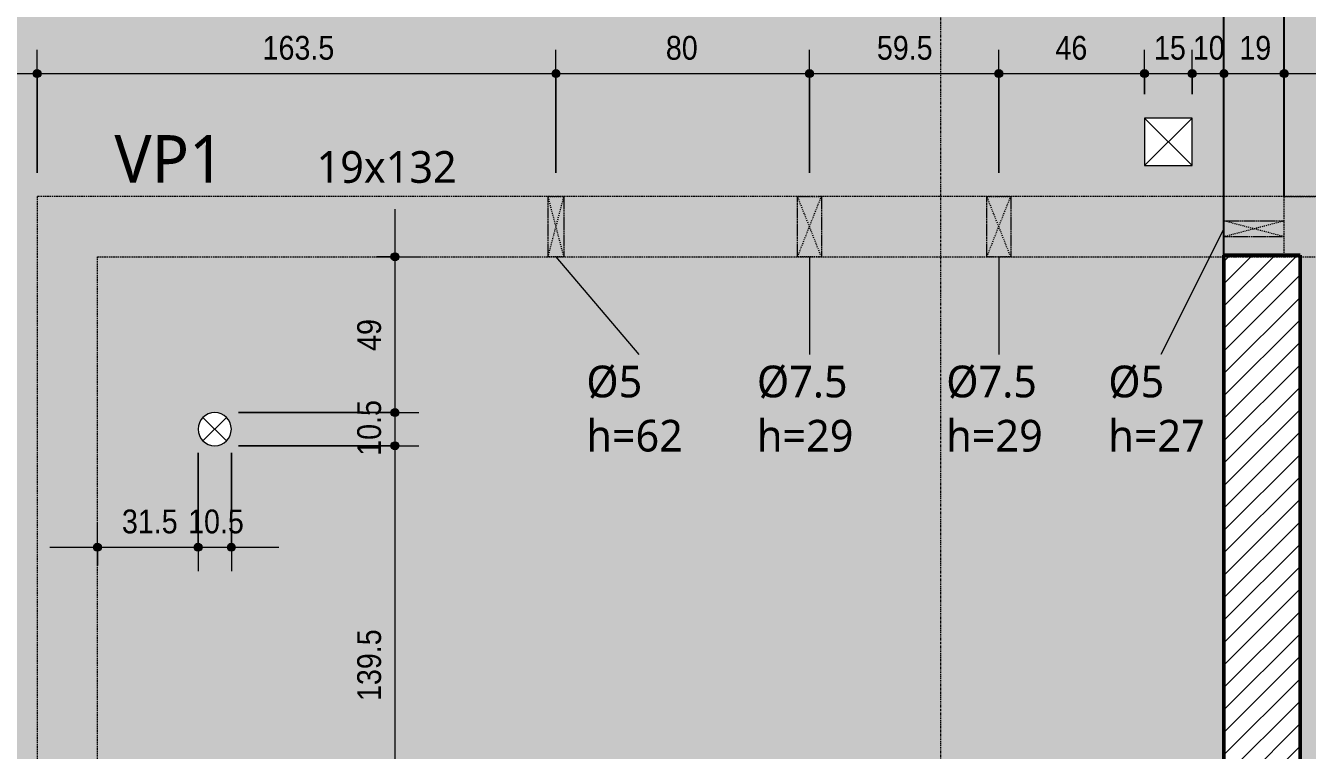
# Model space of a CAD drawing. Header units: centimetres. Extents: x -1475 to 26323, y -1238 to 84208.
# Drawn here: x 7682.7 to 8086.6, y -957.3 to -728.9 of the extents above; entities that cross this region are included whole.
import ezdxf

# ---------------------------------------------------------------- set-up
doc = ezdxf.new("R2010")
doc.units = ezdxf.units.CM
for name, pattern in [('Centro de 6 mm', [1.32, 0.6, -0.24, 0.24, -0.24]), ('Hidden', [0.714375, 0.47625, -0.238125]), ('Traço', [0.635, 0.3175, -0.3175])]:
    doc.linetypes.add(name, pattern=pattern)
for name, color, linetype, lineweight in [('A-ANNO-DIMS', 7, 'Continuous', 9), ('A-ANNO-DIMS-50', 7, 'Continuous', 9), ('A-DETL', 7, 'Hidden', 18), ('A-FLOR', 7, 'Continuous', 9), ('A-GENM', 7, 'Continuous', 18), ('A-GENM-HDLN', 7, 'Traço', 18), ('A-GENM-IDEN', 7, 'Continuous', 9), ('G-ANNO-SYMB', 7, 'Continuous', 9), ('S-BEAM', 7, 'Continuous', 9), ('S-BEAM-IDEN', 7, 'Continuous', 9), ('S-COLS', 7, 'Continuous', 9)]:
    doc.layers.add(name, color=color, linetype=linetype, lineweight=lineweight)
doc.styles.add('Fira Sans', font='', dxfattribs={"width": 0.9, "height": 7.5})
doc.styles.add('Gadugi', font='gadugi.ttf', dxfattribs={"height": 10})
doc.styles.add('Gadugi_1', font='gadugi.ttf', dxfattribs={"height": 15})
doc.styles.get('Fira Sans').set_extended_font_data('Fira Sans')
doc.dimstyles.new('PED_R80_1_5mm_ACIMA_As_ESQ__R00', dxfattribs={"dimscale": 30.48, "dimtxt": 10.229846, "dimasz": 0.328084, "dimexe": 0.246063, "dimexo": 0.246063, "dimgap": 0.049213, "dimtad": 1, "dimdec": 1, "dimrnd": 0.5, "dimdsep": 46, "dimtxsty": 'Fira Sans', "dimblk1": 'DOTSMALL', "dimblk2": 'DOTSMALL', "dimsah": 1, "dimcen": 0.09, "dimdle": 0.492126, "dimazin": 0, "dimtfac": 1, "dimtdec": 4, "dimtix": 1, "dimtmove": 0, "dimatfit": 3, "dimfxl": 1, "dimtvp": 1, "dimtolj": 1, "dimtzin": 0, "dimarcsym": 2})
doc.dimstyles.new('PED_R80_1_5mm_ACIMA_As_ESQ__R00_4', dxfattribs={"dimscale": 30.48, "dimtxt": 10.229846, "dimasz": 0.328084, "dimexe": 0.246063, "dimexo": 0.246063, "dimgap": 0.049213, "dimtad": 1, "dimdec": 1, "dimrnd": 0.5, "dimdsep": 46, "dimtxsty": 'Fira Sans', "dimblk1": 'DOTSMALL', "dimblk2": 'DOTSMALL', "dimsah": 1, "dimcen": 0.09, "dimdle": 0.492126, "dimazin": 0, "dimtfac": 1, "dimtdec": 4, "dimtix": 1, "dimtmove": 0, "dimatfit": 3, "dimfxl": 1, "dimtvp": 1, "dimtolj": 1, "dimtzin": 0, "dimarcsym": 2})

# ---------------------------------------------------------------- blocks, each defined once
blk = doc.blocks.new('PED_FURO_CIRCULAR_R04_2020 _INSTÂNCIA_ - FURO CIRC-4080662-PL300 - FORMA DO DUPLEX SUPERIOR')
at = {"layer": 'A-GENM-HDLN'}
for p, q in [((2.5, -9.5), (-2.5, 9.5)), ((-2.5, -9.5), (2.5, 9.5)), ((-2.5, -9.5), (-2.5, 9.5)), ((-2.5, 9.5), (2.5, 9.5)), ((2.5, 9.5), (2.5, -9.5)), ((2.5, -9.5), (-2.5, -9.5))]:
    blk.add_line(p, q, dxfattribs=at)
blk = doc.blocks.new('PED_FURO_CIRCULAR_R04_2020 _INSTÂNCIA_ - FURO CIRC-4080710-PL300 - FORMA DO DUPLEX SUPERIOR')
at = {"layer": 'A-GENM-HDLN'}
for p, q in [((3.75, -9.5), (-3.75, 9.5)), ((-3.75, -9.5), (3.75, 9.5)), ((-3.75, -9.5), (-3.75, 9.5)), ((-3.75, 9.5), (3.75, 9.5)), ((3.75, 9.5), (3.75, -9.5)), ((3.75, -9.5), (-3.75, -9.5))]:
    blk.add_line(p, q, dxfattribs=at)
blk = doc.blocks.new('PED_FURO_CIRCULAR_R04_2020 _INSTÂNCIA_ - FURO CIRC-3775236-PL300 - FORMA DO DUPLEX SUPERIOR')
at = {"layer": 'A-GENM-HDLN'}
for p, q in [((2.5, -9.5), (-2.5, 9.5)), ((-2.5, -9.5), (2.5, 9.5)), ((-2.5, -9.5), (-2.5, 9.5)), ((2.5, 9.5), (2.5, -9.5))]:
    blk.add_line(p, q, dxfattribs=at)
blk = doc.blocks.new('DIMBLOCK48-PL300 - FORMA DO DUPLEX SUPERIOR')
at = {"layer": 'A-ANNO-DIMS-50', "true_color": 0x000032}
h = blk.add_hatch(color=178, dxfattribs=at)
edge = h.paths.add_edge_path(flags=0)
edge.add_arc((7543.02, -782.75), 1.25, 0, 360)
h = blk.add_hatch(color=178, dxfattribs=at)
edge = h.paths.add_edge_path(flags=0)
edge.add_arc((7543.02, -952.25), 1.25, 0, 360)
at = {"layer": 'A-ANNO-DIMS-50', "color": 178, "true_color": 0x000032}
for p, q in [((7678.78, -782.75), (7535.52, -782.75)), ((7543.02, -952.25), (7543.02, -782.75)), ((7543.02, -782.75), (7678.78, -782.75)), ((7416.78, -952.25), (7550.52, -952.25)), ((7543.02, -952.25), (7416.78, -952.25))]:
    blk.add_line(p, q, dxfattribs=at)
for centre in [(7543.02, -782.75), (7543.02, -952.25)]:
    blk.add_circle(centre, 1.25, dxfattribs=at)
at = {"layer": 'A-ANNO-DIMS-50', "color": 0, "insert": (7531.14, -878.32), "char_height": 7.5, "width": 25.9681, "attachment_point": 1, "rotation": 90, "line_spacing_factor": 1.049215, "style": 'Fira Sans'}
blk.add_mtext('169.5', dxfattribs=at)
blk = doc.blocks.new('_DotSmall')
at = {"color": 0, "linetype": 'ByBlock', "const_width": 0.5}
blk.add_lwpolyline([(-0.0625, 0, 1), (0.0625, 0, 1)], format="xyb", close=True, dxfattribs=at)
blk = doc.blocks.new('DIMBLOCK49-PL300 - FORMA DO DUPLEX SUPERIOR')
at = {"layer": 'A-ANNO-DIMS-50', "true_color": 0x000032}
h = blk.add_hatch(color=178, dxfattribs=at)
edge = h.paths.add_edge_path(flags=0)
edge.add_arc((7543.02, -725.75), 1.25, 0, 360)
h = blk.add_hatch(color=178, dxfattribs=at)
edge = h.paths.add_edge_path(flags=0)
edge.add_arc((7543.02, -782.75), 1.25, 0, 360)
at = {"layer": 'A-ANNO-DIMS-50', "color": 178, "true_color": 0x000032}
for p, q in [((7548.75, -725.75), (7535.52, -725.75)), ((7543.02, -782.75), (7543.02, -725.75)), ((7543.02, -725.75), (7548.75, -725.75)), ((7678.78, -782.75), (7535.52, -782.75)), ((7543.02, -782.75), (7678.78, -782.75))]:
    blk.add_line(p, q, dxfattribs=at)
for centre in [(7543.02, -725.75), (7543.02, -782.75)]:
    blk.add_circle(centre, 1.25, dxfattribs=at)
at = {"layer": 'A-ANNO-DIMS-50', "color": 0, "insert": (7531.14, -758.84), "char_height": 7.5, "width": 11.0168, "attachment_point": 1, "rotation": 90, "line_spacing_factor": 1.049215, "style": 'Fira Sans'}
blk.add_mtext('57', dxfattribs=at)
blk = doc.blocks.new('DIMBLOCK270-PL300 - FORMA DO DUPLEX SUPERIOR')
at = {"layer": 'A-ANNO-DIMS-50', "true_color": 0x000032}
h = blk.add_hatch(color=178, dxfattribs=at)
edge = h.paths.add_edge_path(flags=0)
edge.add_arc((7686.28, -744), 1.25, 0, 360)
h = blk.add_hatch(color=178, dxfattribs=at)
edge = h.paths.add_edge_path(flags=0)
edge.add_arc((7849.79, -744), 1.25, 0, 360)
at = {"layer": 'A-ANNO-DIMS-50', "color": 178, "true_color": 0x000032}
for p, q in [((7686.28, -775.25), (7686.28, -736.5)), ((7849.79, -775.25), (7849.79, -736.5)), ((7671.28, -744), (7849.79, -744)), ((7686.28, -744), (7686.28, -775.25)), ((7849.79, -744), (7849.79, -775.25))]:
    blk.add_line(p, q, dxfattribs=at)
for centre in [(7686.28, -744), (7849.79, -744)]:
    blk.add_circle(centre, 1.25, dxfattribs=at)
at = {"layer": 'A-ANNO-DIMS-50', "color": 0, "insert": (7757.34, -732.12), "char_height": 7.5, "width": 25.6533, "attachment_point": 1, "line_spacing_factor": 1.049215, "style": 'Fira Sans'}
blk.add_mtext('163.5', dxfattribs=at)
blk = doc.blocks.new('DIMBLOCK271-PL300 - FORMA DO DUPLEX SUPERIOR')
at = {"layer": 'A-ANNO-DIMS-50', "true_color": 0x000032}
h = blk.add_hatch(color=178, dxfattribs=at)
edge = h.paths.add_edge_path(flags=0)
edge.add_arc((7849.79, -744), 1.25, 0, 360)
h = blk.add_hatch(color=178, dxfattribs=at)
edge = h.paths.add_edge_path(flags=0)
edge.add_arc((7929.66, -744), 1.25, 0, 360)
at = {"layer": 'A-ANNO-DIMS-50', "color": 178, "true_color": 0x000032}
for p, q in [((7849.79, -775.25), (7849.79, -736.5)), ((7929.66, -775.25), (7929.66, -736.5)), ((7849.79, -744), (7929.66, -744)), ((7849.79, -744), (7849.79, -775.25)), ((7929.66, -744), (7929.66, -775.25))]:
    blk.add_line(p, q, dxfattribs=at)
for centre in [(7849.79, -744), (7929.66, -744)]:
    blk.add_circle(centre, 1.25, dxfattribs=at)
at = {"layer": 'A-ANNO-DIMS-50', "color": 0, "insert": (7884.41, -732.12), "char_height": 7.5, "width": 12.748, "attachment_point": 1, "line_spacing_factor": 1.049215, "style": 'Fira Sans'}
blk.add_mtext('80', dxfattribs=at)
blk = doc.blocks.new('DIMBLOCK272-PL300 - FORMA DO DUPLEX SUPERIOR')
at = {"layer": 'A-ANNO-DIMS-50', "true_color": 0x000032}
h = blk.add_hatch(color=178, dxfattribs=at)
edge = h.paths.add_edge_path(flags=0)
edge.add_arc((7929.66, -744), 1.25, 0, 360)
h = blk.add_hatch(color=178, dxfattribs=at)
edge = h.paths.add_edge_path(flags=0)
edge.add_arc((7989.32, -744), 1.25, 0, 360)
at = {"layer": 'A-ANNO-DIMS-50', "color": 178, "true_color": 0x000032}
for p, q in [((7929.66, -775.25), (7929.66, -736.5)), ((7989.32, -775.25), (7989.32, -736.5)), ((7929.66, -744), (7989.32, -744)), ((7929.66, -744), (7929.66, -775.25)), ((7989.32, -744), (7989.32, -775.25))]:
    blk.add_line(p, q, dxfattribs=at)
for centre in [(7929.66, -744), (7989.32, -744)]:
    blk.add_circle(centre, 1.25, dxfattribs=at)
at = {"layer": 'A-ANNO-DIMS-50', "color": 0, "insert": (7950.9, -732.12), "char_height": 7.5, "width": 20.6171, "attachment_point": 1, "line_spacing_factor": 1.049215, "style": 'Fira Sans'}
blk.add_mtext('59.5', dxfattribs=at)
blk = doc.blocks.new('DIMBLOCK273-PL300 - FORMA DO DUPLEX SUPERIOR')
at = {"layer": 'A-ANNO-DIMS-50', "true_color": 0x000032}
h = blk.add_hatch(color=178, dxfattribs=at)
edge = h.paths.add_edge_path(flags=0)
edge.add_arc((7989.32, -744), 1.25, 0, 360)
h = blk.add_hatch(color=178, dxfattribs=at)
edge = h.paths.add_edge_path(flags=0)
edge.add_arc((8035.24, -744), 1.25, 0, 360)
at = {"layer": 'A-ANNO-DIMS-50', "color": 178, "true_color": 0x000032}
for p, q in [((7989.32, -775.25), (7989.32, -736.5)), ((8035.24, -750.5), (8035.24, -736.5)), ((7989.32, -744), (8035.24, -744)), ((7989.32, -744), (7989.32, -775.25)), ((8035.24, -744), (8035.24, -750.5))]:
    blk.add_line(p, q, dxfattribs=at)
for centre in [(7989.32, -744), (8035.24, -744)]:
    blk.add_circle(centre, 1.25, dxfattribs=at)
at = {"layer": 'A-ANNO-DIMS-50', "color": 0, "insert": (8007.17, -732.12), "char_height": 7.5, "width": 12.2758, "attachment_point": 1, "line_spacing_factor": 1.049215, "style": 'Fira Sans'}
blk.add_mtext('46', dxfattribs=at)
blk = doc.blocks.new('DIMBLOCK274-PL300 - FORMA DO DUPLEX SUPERIOR')
at = {"layer": 'A-ANNO-DIMS-50', "true_color": 0x000032}
h = blk.add_hatch(color=178, dxfattribs=at)
edge = h.paths.add_edge_path(flags=0)
edge.add_arc((8035.24, -744), 1.25, 0, 360)
h = blk.add_hatch(color=178, dxfattribs=at)
edge = h.paths.add_edge_path(flags=0)
edge.add_arc((8050.24, -744), 1.25, 0, 360)
at = {"layer": 'A-ANNO-DIMS-50', "color": 178, "true_color": 0x000032}
for p, q in [((8035.24, -750.5), (8035.24, -736.5)), ((8050.24, -750.5), (8050.24, -736.5)), ((8035.24, -744), (8050.24, -744)), ((8035.24, -744), (8035.24, -750.5)), ((8050.24, -744), (8050.24, -750.5))]:
    blk.add_line(p, q, dxfattribs=at)
for centre in [(8035.24, -744), (8050.24, -744)]:
    blk.add_circle(centre, 1.25, dxfattribs=at)
at = {"layer": 'A-ANNO-DIMS-50', "color": 0, "insert": (8038.22, -732.12), "char_height": 7.5, "width": 10.8594, "attachment_point": 1, "line_spacing_factor": 1.049215, "style": 'Fira Sans'}
blk.add_mtext('15', dxfattribs=at)
blk = doc.blocks.new('DIMBLOCK275-PL300 - FORMA DO DUPLEX SUPERIOR')
at = {"layer": 'A-ANNO-DIMS-50', "true_color": 0x000032}
h = blk.add_hatch(color=178, dxfattribs=at)
edge = h.paths.add_edge_path(flags=0)
edge.add_arc((8050.24, -744), 1.25, 0, 360)
h = blk.add_hatch(color=178, dxfattribs=at)
edge = h.paths.add_edge_path(flags=0)
edge.add_arc((8060.28, -744), 1.25, 0, 360)
at = {"layer": 'A-ANNO-DIMS-50', "color": 178, "true_color": 0x000032}
for p, q in [((8050.24, -750.5), (8050.24, -736.5)), ((8060.28, -749.73), (8060.28, -736.5)), ((8050.24, -744), (8060.28, -744)), ((8050.24, -744), (8050.24, -750.5)), ((8060.28, -744), (8060.28, -749.73))]:
    blk.add_line(p, q, dxfattribs=at)
for centre in [(8050.24, -744), (8060.28, -744)]:
    blk.add_circle(centre, 1.25, dxfattribs=at)
at = {"layer": 'A-ANNO-DIMS-50', "color": 0, "insert": (8050.47, -732.12), "char_height": 7.5, "width": 11.4889, "attachment_point": 1, "line_spacing_factor": 1.049215, "style": 'Fira Sans'}
blk.add_mtext('10', dxfattribs=at)
blk = doc.blocks.new('DIMBLOCK276-PL300 - FORMA DO DUPLEX SUPERIOR')
at = {"layer": 'A-ANNO-DIMS-50', "true_color": 0x000032}
h = blk.add_hatch(color=178, dxfattribs=at)
edge = h.paths.add_edge_path(flags=0)
edge.add_arc((8060.28, -744), 1.25, 0, 360)
h = blk.add_hatch(color=178, dxfattribs=at)
edge = h.paths.add_edge_path(flags=0)
edge.add_arc((8079.28, -744), 1.25, 0, 360)
at = {"layer": 'A-ANNO-DIMS-50', "color": 178, "true_color": 0x000032}
for p, q in [((8060.28, -749.73), (8060.28, -736.5)), ((8079.28, -749.73), (8079.28, -736.5)), ((8060.28, -744), (8079.28, -744)), ((8060.28, -744), (8060.28, -749.73)), ((8079.28, -744), (8079.28, -749.73))]:
    blk.add_line(p, q, dxfattribs=at)
for centre in [(8060.28, -744), (8079.28, -744)]:
    blk.add_circle(centre, 1.25, dxfattribs=at)
at = {"layer": 'A-ANNO-DIMS-50', "color": 0, "insert": (8065.12, -732.12), "char_height": 7.5, "width": 11.1741, "attachment_point": 1, "line_spacing_factor": 1.049215, "style": 'Fira Sans'}
blk.add_mtext('19', dxfattribs=at)
blk = doc.blocks.new('DIMBLOCK277-PL300 - FORMA DO DUPLEX SUPERIOR')
at = {"layer": 'A-ANNO-DIMS-50', "true_color": 0x000032}
h = blk.add_hatch(color=178, dxfattribs=at)
edge = h.paths.add_edge_path(flags=0)
edge.add_arc((8079.28, -744), 1.25, 0, 360)
h = blk.add_hatch(color=178, dxfattribs=at)
edge = h.paths.add_edge_path(flags=0)
edge.add_arc((8124.79, -744), 1.25, 0, 360)
at = {"layer": 'A-ANNO-DIMS-50', "color": 178, "true_color": 0x000032}
for p, q in [((8079.28, -749.73), (8079.28, -736.5)), ((8124.79, -775.25), (8124.79, -736.5)), ((8079.28, -744), (8124.79, -744)), ((8079.28, -744), (8079.28, -749.73)), ((8124.79, -744), (8124.79, -775.25))]:
    blk.add_line(p, q, dxfattribs=at)
for centre in [(8079.28, -744), (8124.79, -744)]:
    blk.add_circle(centre, 1.25, dxfattribs=at)
at = {"layer": 'A-ANNO-DIMS-50', "color": 0, "insert": (8093.44, -732.12), "char_height": 7.5, "width": 20.6171, "attachment_point": 1, "line_spacing_factor": 1.049215, "style": 'Fira Sans'}
blk.add_mtext('45.5', dxfattribs=at)
blk = doc.blocks.new('DIMBLOCK328-PL300 - FORMA DO DUPLEX SUPERIOR')
at = {"layer": 'A-ANNO-DIMS-50', "true_color": 0x000032}
h = blk.add_hatch(color=178, dxfattribs=at)
edge = h.paths.add_edge_path(flags=0)
edge.add_arc((7799.04, -801.75), 1.25, 0, 360)
h = blk.add_hatch(color=178, dxfattribs=at)
edge = h.paths.add_edge_path(flags=0)
edge.add_arc((7799.04, -850.85), 1.25, 0, 360)
at = {"layer": 'A-ANNO-DIMS-50', "color": 178, "true_color": 0x000032}
for p, q in [((7799.04, -786.75), (7799.04, -850.85)), ((7793.31, -801.75), (7806.54, -801.75)), ((7799.04, -801.75), (7793.31, -801.75)), ((7749.75, -850.85), (7806.54, -850.85)), ((7799.04, -850.85), (7749.75, -850.85))]:
    blk.add_line(p, q, dxfattribs=at)
for centre in [(7799.04, -801.75), (7799.04, -850.85)]:
    blk.add_circle(centre, 1.25, dxfattribs=at)
at = {"layer": 'A-ANNO-DIMS-50', "color": 0, "insert": (7787.15, -831.41), "char_height": 7.5, "width": 12.2758, "attachment_point": 1, "rotation": 90, "line_spacing_factor": 1.049215, "style": 'Fira Sans'}
blk.add_mtext('49', dxfattribs=at)
blk = doc.blocks.new('DIMBLOCK329-PL300 - FORMA DO DUPLEX SUPERIOR')
at = {"layer": 'A-ANNO-DIMS-50', "true_color": 0x000032}
h = blk.add_hatch(color=178, dxfattribs=at)
edge = h.paths.add_edge_path(flags=0)
edge.add_arc((7799.04, -850.85), 1.25, 0, 360)
h = blk.add_hatch(color=178, dxfattribs=at)
edge = h.paths.add_edge_path(flags=0)
edge.add_arc((7799.04, -861.32), 1.25, 0, 360)
at = {"layer": 'A-ANNO-DIMS-50', "color": 178, "true_color": 0x000032}
for p, q in [((7749.75, -850.85), (7806.54, -850.85)), ((7799.04, -850.85), (7749.75, -850.85)), ((7799.04, -850.85), (7799.04, -861.32)), ((7749.75, -861.32), (7806.54, -861.32)), ((7799.04, -861.32), (7749.75, -861.32))]:
    blk.add_line(p, q, dxfattribs=at)
for centre in [(7799.04, -850.85), (7799.04, -861.32)]:
    blk.add_circle(centre, 1.25, dxfattribs=at)
at = {"layer": 'A-ANNO-DIMS-50', "color": 0, "insert": (7787.15, -864.48), "char_height": 7.5, "width": 20.1449, "attachment_point": 1, "rotation": 90, "line_spacing_factor": 1.049215, "style": 'Fira Sans'}
blk.add_mtext('10.5', dxfattribs=at)
blk = doc.blocks.new('DIMBLOCK330-PL300 - FORMA DO DUPLEX SUPERIOR')
at = {"layer": 'A-ANNO-DIMS-50', "true_color": 0x000032}
h = blk.add_hatch(color=178, dxfattribs=at)
edge = h.paths.add_edge_path(flags=0)
edge.add_arc((7799.04, -861.32), 1.25, 0, 360)
h = blk.add_hatch(color=178, dxfattribs=at)
edge = h.paths.add_edge_path(flags=0)
edge.add_arc((7799.04, -1000.85), 1.25, 0, 360)
at = {"layer": 'A-ANNO-DIMS-50', "color": 178, "true_color": 0x000032}
for p, q in [((7749.75, -861.32), (7806.54, -861.32)), ((7799.04, -861.32), (7749.75, -861.32)), ((7799.04, -861.32), (7799.04, -1000.85)), ((7749.81, -1000.85), (7806.54, -1000.85)), ((7799.04, -1000.85), (7749.81, -1000.85))]:
    blk.add_line(p, q, dxfattribs=at)
for centre in [(7799.04, -861.32), (7799.04, -1000.85)]:
    blk.add_circle(centre, 1.25, dxfattribs=at)
at = {"layer": 'A-ANNO-DIMS-50', "color": 0, "insert": (7787.15, -941.77), "char_height": 7.5, "width": 25.6533, "attachment_point": 1, "rotation": 90, "line_spacing_factor": 1.049215, "style": 'Fira Sans'}
blk.add_mtext('139.5', dxfattribs=at)
blk = doc.blocks.new('DIMBLOCK333-PL300 - FORMA DO DUPLEX SUPERIOR')
at = {"layer": 'A-ANNO-DIMS-50', "true_color": 0x000032}
h = blk.add_hatch(color=178, dxfattribs=at)
edge = h.paths.add_edge_path(flags=0)
edge.add_arc((7705.28, -893.32), 1.25, 0, 360)
h = blk.add_hatch(color=178, dxfattribs=at)
edge = h.paths.add_edge_path(flags=0)
edge.add_arc((7737.01, -893.32), 1.25, 0, 360)
at = {"layer": 'A-ANNO-DIMS-50', "color": 178, "true_color": 0x000032}
for p, q in [((7737.01, -863.58), (7737.01, -900.82)), ((7737.01, -893.32), (7737.01, -863.58)), ((7705.28, -899.05), (7705.28, -885.82)), ((7690.28, -893.32), (7737.01, -893.32)), ((7705.28, -893.32), (7705.28, -899.05))]:
    blk.add_line(p, q, dxfattribs=at)
for centre in [(7705.28, -893.32), (7737.01, -893.32)]:
    blk.add_circle(centre, 1.25, dxfattribs=at)
at = {"layer": 'A-ANNO-DIMS-50', "color": 0, "insert": (7713.01, -881.43), "char_height": 7.5, "width": 19.5154, "attachment_point": 1, "line_spacing_factor": 1.049215, "style": 'Fira Sans'}
blk.add_mtext('31.5', dxfattribs=at)
blk = doc.blocks.new('DIMBLOCK334-PL300 - FORMA DO DUPLEX SUPERIOR')
at = {"layer": 'A-ANNO-DIMS-50', "true_color": 0x000032}
h = blk.add_hatch(color=178, dxfattribs=at)
edge = h.paths.add_edge_path(flags=0)
edge.add_arc((7737.01, -893.32), 1.25, 0, 360)
h = blk.add_hatch(color=178, dxfattribs=at)
edge = h.paths.add_edge_path(flags=0)
edge.add_arc((7747.49, -893.32), 1.25, 0, 360)
at = {"layer": 'A-ANNO-DIMS-50', "color": 178, "true_color": 0x000032}
for p, q in [((7737.01, -863.58), (7737.01, -900.82)), ((7737.01, -893.32), (7737.01, -863.58)), ((7747.49, -863.58), (7747.49, -900.82)), ((7747.49, -893.32), (7747.49, -863.58)), ((7737.01, -893.32), (7762.49, -893.32))]:
    blk.add_line(p, q, dxfattribs=at)
for centre in [(7737.01, -893.32), (7747.49, -893.32)]:
    blk.add_circle(centre, 1.25, dxfattribs=at)
at = {"layer": 'A-ANNO-DIMS-50', "color": 0, "insert": (7733.86, -881.43), "char_height": 7.5, "width": 20.1449, "attachment_point": 1, "line_spacing_factor": 1.049215, "style": 'Fira Sans'}
blk.add_mtext('10.5', dxfattribs=at)

msp = doc.modelspace()

# ---------------------------------------------------------------- hatches: boundary and pattern name
at = {"layer": 'A-DETL', "linetype": 'Continuous', "true_color": 0xffcc66}
for points in [[(7892.98, -801.75), (8060.28, -801.75), (8060.28, -782.75), (7686.28, -782.75), (7686.28, -801.75), (7801.99, -801.75)], [(8438.95, -801.75), (8511.28, -801.75), (8511.28, -801.25), (8516.28, -801.25), (8516.28, -782.75), (8079.28, -782.75), (8079.28, -801.25), (8084.28, -801.25), (8084.28, -801.75), (8347.96, -801.75)], [(7705.28, -1060.75), (7705.28, -801.75), (7686.28, -801.75), (7686.28, -1060.75)]]:
    msp.add_hatch(color=31, dxfattribs=at).paths.add_polyline_path(points, flags=0)
at = {"layer": 'A-FLOR', "lineweight": 18, "true_color": 0xd9d9d9}
h = msp.add_hatch(color=254, dxfattribs=at)
h.paths.add_polyline_path([(8079.28, -782.75), (8288.28, -782.75), (8288.28, -389.75), (7277.28, -389.75), (7277.28, -685.75), (8079.28, -685.75), (8079.28, -748.02)], flags=0)
h.paths.add_polyline_path([(8269.77, -680.35), (8269.77, -670.42), (8279.69, -670.42), (8279.69, -680.35)], flags=0)
h = msp.add_hatch(color=254, dxfattribs=at)
h.paths.add_polyline_path([(8060.28, -1060.75), (8060.28, -801.75), (7705.28, -801.75), (7705.28, -1060.75), (7983.98, -1060.75)], flags=0)
h.paths.add_polyline_path([(7381.56, -1060.75), (7384.28, -1060.75), (7384.28, -998.81), (7381.56, -993.73), (7379.86, -988.1), (7379.28, -982.25), (7379.86, -976.4), (7381.56, -970.77), (7384.34, -965.58), (7388.07, -961.04), (7392.61, -957.31), (7397.8, -954.53), (7403.43, -952.83), (7409.28, -952.25), (7415.13, -952.83), (7420.76, -954.53), (7425.95, -957.31), (7430.49, -961.04), (7434.22, -965.58), (7437, -970.77), (7438.7, -976.4), (7439.28, -982.25), (7438.7, -988.1), (7437, -993.73), (7434.28, -998.92), (7434.28, -1060.75), (7686.28, -1060.75), (7686.28, -782.75), (8060.28, -782.75), (8060.28, -725.75), (7258.28, -725.75), (7258.28, -704.75), (7177.28, -704.75), (7177.28, -1060.75), (7379.86, -1060.75)], flags=0)
h.paths.add_polyline_path([(7742.31, -1011.32), (7740.95, -1011.14), (7739.69, -1010.62), (7738.6, -1009.79), (7737.77, -1008.7), (7737.25, -1007.44), (7737.07, -1006.08), (7737.25, -1004.73), (7737.77, -1003.47), (7738.6, -1002.38), (7739.69, -1001.55), (7740.95, -1001.03), (7742.31, -1000.85), (7743.66, -1001.03), (7744.93, -1001.55), (7746.01, -1002.38), (7746.84, -1003.47), (7747.37, -1004.73), (7747.55, -1006.08), (7747.37, -1007.44), (7746.78, -1008.78), (7746.01, -1009.79), (7744.93, -1010.62), (7743.66, -1011.14)], flags=0)
h.paths.add_polyline_path([(7742.25, -861.32), (7740.9, -861.14), (7739.63, -860.62), (7738.55, -859.79), (7737.71, -858.7), (7737.19, -857.44), (7737.01, -856.08), (7737.19, -854.73), (7737.71, -853.47), (7738.55, -852.38), (7739.63, -851.55), (7740.9, -851.03), (7742.25, -850.85), (7743.61, -851.03), (7744.87, -851.55), (7745.95, -852.38), (7746.79, -853.47), (7747.31, -854.73), (7747.49, -856.08), (7747.31, -857.44), (7746.79, -858.7), (7745.95, -859.79), (7744.87, -860.62), (7743.61, -861.14)], flags=0)
h.paths.add_polyline_path([(8035.24, -773), (8035.24, -758), (8050.24, -758), (8050.24, -773)], flags=0)
msp.add_hatch(color=254, dxfattribs=at).paths.add_polyline_path([(8084.28, -1060.75), (8269.28, -1060.75), (8269.28, -801.75), (8084.28, -801.75), (8084.28, -1008.78)], flags=0)
at = {"layer": 'S-BEAM', "true_color": 0xd9d9d9}
msp.add_hatch(color=254, dxfattribs=at).paths.add_polyline_path([(8079.28, -801.25), (8079.28, -685.75), (8060.28, -685.75), (8060.28, -801.25), (8074.97, -801.25)], flags=0)
at = {"layer": 'S-COLS', "lineweight": 18, "true_color": 0x808080}
h = msp.add_hatch(dxfattribs=at)
h.set_pattern_fill('FP_1', color=8, style=0, pattern_type=2)
h.set_pattern_definition([(45, (8297.7794, 0), (-3.535534, 3.535534), [])])
h.paths.add_polyline_path([(8084.28, -1079.75), (8084.28, -801.25), (8060.28, -801.25), (8060.28, -1079.75)], flags=0)

# ---------------------------------------------------------------- linework, layer by layer
at = {"lineweight": 18}
for p, q in [((8035.24, -773), (8050.24, -758)), ((8035.24, -758), (8050.24, -773)), ((7738.55, -859.79), (7745.95, -852.38)), ((7745.95, -859.79), (7738.55, -852.38))]:
    msp.add_line(p, q, dxfattribs=at)
at = {"layer": 'A-DETL'}
for p, q in [((8079.28, -782.75), (7686.28, -782.75)), ((7686.28, -782.75), (7686.28, -801.75)), ((7847.29, -801.75), (7847.29, -782.75)), ((7852.29, -782.75), (7852.29, -801.75)), ((7925.91, -801.75), (7925.91, -782.75)), ((7933.41, -782.75), (7933.41, -801.75)), ((7985.57, -801.75), (7985.57, -782.75)), ((7993.07, -782.75), (7993.07, -801.75)), ((8060.28, -782.75), (8060.28, -801.75)), ((8079.28, -782.75), (8060.28, -782.75)), ((8079.28, -801.25), (8079.28, -782.75)), ((8079.28, -782.75), (8516.28, -782.75)), ((8238.78, -782.75), (8079.28, -782.75)), ((8060.28, -790.43), (8079.28, -790.43)), ((8079.28, -795.43), (8060.28, -795.43)), ((7686.28, -801.75), (7686.28, -1060.75)), ((7705.28, -801.75), (8079.28, -801.75)), ((7705.28, -1060.75), (7705.28, -801.75)), ((8060.28, -801.75), (8079.28, -801.75)), ((8084.28, -801.25), (8079.28, -801.25)), ((8079.28, -801.75), (8238.78, -801.75)), ((8079.28, -801.75), (8084.28, -801.75)), ((8084.28, -801.75), (8084.28, -801.25)), ((8084.28, -801.75), (8511.28, -801.75))]:
    msp.add_line(p, q, dxfattribs=at)
at = {"layer": 'A-FLOR', "lineweight": 18}
for p, q in [((8050.24, -758), (8035.24, -758)), ((8035.24, -758), (8035.24, -773)), ((8050.24, -773), (8050.24, -758)), ((8035.24, -773), (8050.24, -773))]:
    msp.add_line(p, q, dxfattribs=at)
for start, end in [(0, 180), (180, 0)]:
    msp.add_arc((7742.25, -856.08), 5.24, start, end, dxfattribs=at)
at = {"layer": 'A-GENM-IDEN'}
for p, q in [((8060.28, -792.93), (8040.38, -832.5)), ((7849.79, -801.75), (7875.91, -832.5)), ((7929.66, -801.75), (7929.66, -832.5)), ((7989.32, -801.75), (7989.32, -832.5))]:
    msp.add_line(p, q, dxfattribs=at)
at = {"layer": 'G-ANNO-SYMB', "linetype": 'Centro de 6 mm'}
msp.add_line((7971.07, -1160.07), (7971.07, -653.98), dxfattribs=at)
at = {"layer": 'S-BEAM', "lineweight": 25}
for p, q in [((8060.28, -801.25), (8060.28, -685.75)), ((8079.28, -782.75), (8079.28, -685.75))]:
    msp.add_line(p, q, dxfattribs=at)
at = {"layer": 'S-COLS', "lineweight": 50}
for p, q in [((8060.28, -1079.75), (8060.28, -801.25)), ((8060.28, -801.25), (8084.28, -801.25)), ((8084.28, -801.25), (8084.28, -1079.75))]:
    msp.add_line(p, q, dxfattribs=at)

# ---------------------------------------------------------------- block references
at = {"layer": 'A-GENM', "linetype": 'Traço'}
for name, p in [('PED_FURO_CIRCULAR_R04_2020 _INSTÂNCIA_ - FURO CIRC-4080662-PL300 - FORMA DO DUPLEX SUPERIOR', (7849.79, -792.25)), ('PED_FURO_CIRCULAR_R04_2020 _INSTÂNCIA_ - FURO CIRC-4080710-PL300 - FORMA DO DUPLEX SUPERIOR', (7929.66, -792.25)), ('PED_FURO_CIRCULAR_R04_2020 _INSTÂNCIA_ - FURO CIRC-4080710-PL300 - FORMA DO DUPLEX SUPERIOR', (7989.32, -792.25))]:
    msp.add_blockref(name, p, dxfattribs=at)
at = {"layer": 'A-GENM', "linetype": 'Traço', "rotation": 90}
msp.add_blockref('PED_FURO_CIRCULAR_R04_2020 _INSTÂNCIA_ - FURO CIRC-3775236-PL300 - FORMA DO DUPLEX SUPERIOR', (8069.78, -792.93), dxfattribs=at)

# ---------------------------------------------------------------- texts
at = {"layer": 'A-GENM-IDEN', "char_height": 10, "attachment_point": 1, "style": 'Gadugi'}
for s, insert, width in [('Ø5', (7859.36, -836.06), 22.0464), ('Ø7.5', (7913.11, -836.06), 34.8734), ('Ø7.5', (7972.77, -836.06), 34.8734), ('Ø5', (8023.83, -836.06), 22.0464), ('h=62', (7859.36, -853.14), 39.6835), ('h=29', (7913.11, -853.14), 39.6835), ('h=29', (7972.77, -853.14), 39.6835), ('h=27', (8023.83, -853.14), 39.6835)]:
    msp.add_mtext(s, dxfattribs=dict(at, insert=insert, width=width))
at = {"layer": 'S-BEAM-IDEN', "attachment_point": 1}
for s, insert, char_height, width, style in [('VP1', (7710.64, -763.4), 15, 44.4937, 'Gadugi_1'), ('19x132', (7774.35, -768.43), 10, 54.1139, 'Gadugi')]:
    msp.add_mtext(s, dxfattribs=dict(at, insert=insert, char_height=char_height, width=width, style=style))

# ---------------------------------------------------------------- dimensions: what is measured, and where the dimension line sits
at = {"layer": 'A-ANNO-DIMS', "color": 178, "true_color": 0x000032}
for base, p1, p2, dimstyle, override, picture, middle in [((7543.02, -725.75), (7686.28, -782.75), (7541.25, -725.75), 'PED_R80_1_5mm_ACIMA_As_ESQ__R00', {"dimpost": '<>', "dimfxl": 155.824852}, 'DIMBLOCK49-PL300 - FORMA DO DUPLEX SUPERIOR', (7537.71, -754.25)), ((7543.02, -782.75), (7409.28, -952.25), (7686.28, -782.75), 'PED_R80_1_5mm_ACIMA_As_ESQ__R00', {"dimpost": '<>', "dimfxl": 324.744372}, 'DIMBLOCK48-PL300 - FORMA DO DUPLEX SUPERIOR', (7537.65, -867.5)), ((7799.04, -850.85), (7800.81, -801.75), (7742.25, -850.85), 'PED_R80_1_5mm_ACIMA_As_ESQ__R00_4', {"dimpost": '<>', "dimfxl": 76.414197}, 'DIMBLOCK328-PL300 - FORMA DO DUPLEX SUPERIOR', (7793.67, -826.3)), ((7799.04, -861.32), (7742.25, -850.85), (7742.25, -861.32), 'PED_R80_1_5mm_ACIMA_As_ESQ__R00_4', {"dimpost": '<>', "dimfxl": 10.475656}, 'DIMBLOCK329-PL300 - FORMA DO DUPLEX SUPERIOR', (7793.72, -856.08)), ((7799.04, -1000.85), (7742.25, -861.32), (7742.31, -1000.85), 'PED_R80_1_5mm_ACIMA_As_ESQ__R00_4', {"dimpost": '<>', "dimfxl": 139.524356}, 'DIMBLOCK330-PL300 - FORMA DO DUPLEX SUPERIOR', (7793.67, -931.08))]:
    dim = msp.add_linear_dim(base=base, p1=p1, p2=p2, angle=90, dimstyle=dimstyle, override=override, dxfattribs=at)
    dim.commit()
    dim.dimension.update_dxf_attribs({"geometry": picture, "text_midpoint": middle})
for base, p1, p2, dimstyle, override, picture, middle in [((7849.79, -744), (7686.28, -782.75), (7849.79, -782.75), 'PED_R80_1_5mm_ACIMA_As_ESQ__R00', {"dimpost": '<>', "dimfxl": 163.508154}, 'DIMBLOCK270-PL300 - FORMA DO DUPLEX SUPERIOR', (7768.03, -738.69)), ((7929.66, -744), (7849.79, -782.75), (7929.66, -782.75), 'PED_R80_1_5mm_ACIMA_As_ESQ__R00', {"dimpost": '<>', "dimfxl": 79.877219}, 'DIMBLOCK271-PL300 - FORMA DO DUPLEX SUPERIOR', (7889.73, -738.69)), ((7989.32, -744), (7929.66, -782.75), (7989.32, -782.75), 'PED_R80_1_5mm_ACIMA_As_ESQ__R00', {"dimpost": '<>', "dimfxl": 59.653582}, 'DIMBLOCK272-PL300 - FORMA DO DUPLEX SUPERIOR', (7959.49, -738.63)), ((8035.24, -744), (7989.32, -782.75), (8035.24, -758), 'PED_R80_1_5mm_ACIMA_As_ESQ__R00', {"dimpost": '<>', "dimfxl": 52.170729}, 'DIMBLOCK273-PL300 - FORMA DO DUPLEX SUPERIOR', (8012.28, -738.69)), ((8050.24, -744), (8035.24, -758), (8050.24, -758), 'PED_R80_1_5mm_ACIMA_As_ESQ__R00', {"dimpost": '<>', "dimfxl": 15}, 'DIMBLOCK274-PL300 - FORMA DO DUPLEX SUPERIOR', (8042.74, -738.69)), ((8060.28, -744), (8050.24, -758), (8060.28, -742.23), 'PED_R80_1_5mm_ACIMA_As_ESQ__R00', {"dimpost": '<>', "dimfxl": 18.689955}, 'DIMBLOCK275-PL300 - FORMA DO DUPLEX SUPERIOR', (8055.26, -738.69)), ((8079.28, -744), (8060.28, -742.23), (8079.28, -742.23), 'PED_R80_1_5mm_ACIMA_As_ESQ__R00', {"dimpost": '<>', "dimfxl": 19}, 'DIMBLOCK276-PL300 - FORMA DO DUPLEX SUPERIOR', (8069.78, -738.63)), ((8124.79, -744), (8079.28, -742.23), (8124.79, -782.75), 'PED_R80_1_5mm_ACIMA_As_ESQ__R00', {"dimpost": '<>', "dimfxl": 60.930541}, 'DIMBLOCK277-PL300 - FORMA DO DUPLEX SUPERIOR', (8102.03, -738.69)), ((7737.01, -893.32), (7705.28, -891.55), (7737.01, -856.08), 'PED_R80_1_5mm_ACIMA_As_ESQ__R00_4', {"dimpost": '<>', "dimfxl": 47.589962}, 'DIMBLOCK333-PL300 - FORMA DO DUPLEX SUPERIOR', (7721.15, -888)), ((7747.49, -893.32), (7737.01, -856.08), (7747.49, -856.08), 'PED_R80_1_5mm_ACIMA_As_ESQ__R00_4', {"dimpost": '<>', "dimfxl": 10.475656}, 'DIMBLOCK334-PL300 - FORMA DO DUPLEX SUPERIOR', (7742.25, -888))]:
    dim = msp.add_linear_dim(base=base, p1=p1, p2=p2, dimstyle=dimstyle, override=override, dxfattribs=at)
    dim.commit()
    dim.dimension.update_dxf_attribs({"geometry": picture, "text_midpoint": middle})

doc.saveas('drawing.dxf')
